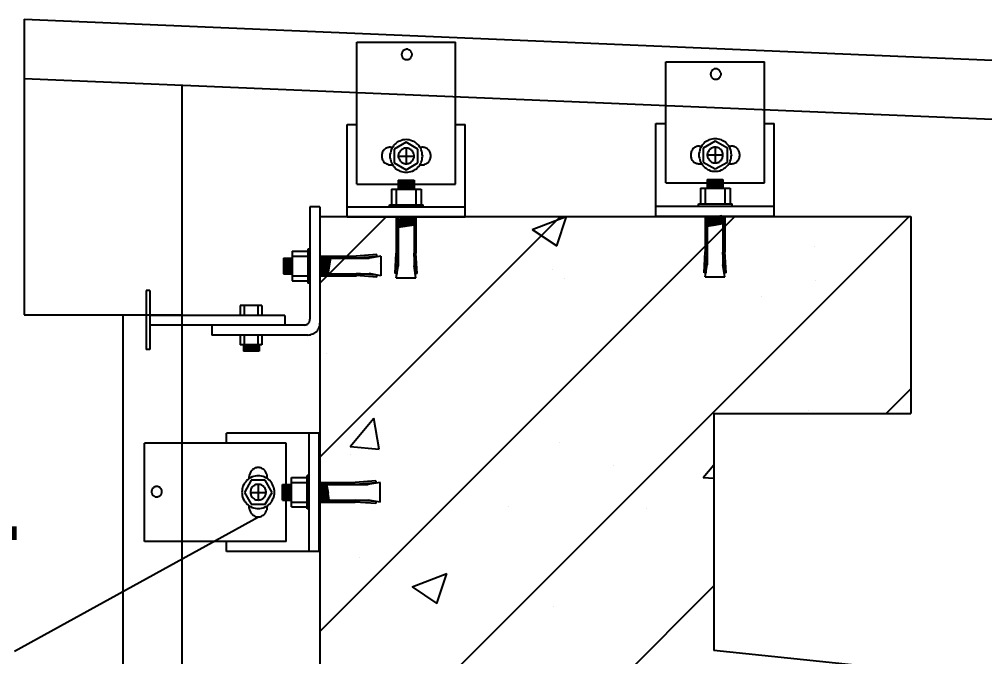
# Model space of a CAD drawing. Header units: metres. Extents: x 0 to 420, y 0 to 297.
# Drawn here: x 144.66 to 169.15, y 254.56 to 270.73 of the extents above; entities that cross this region are included whole.
import ezdxf

# ---------------------------------------------------------------- set-up
doc = ezdxf.new("R2010")
doc.units = ezdxf.units.M

msp = doc.modelspace()

# ---------------------------------------------------------------- linework, layer by layer
for p, q in [((144.78, 270.73), (170.68, 269.64)), ((144.78, 270.73), (144.78, 263.23)), ((153.22, 266.55), (153.22, 270.15)), ((153.22, 270.15), (155.72, 270.15)), ((154.4, 269.94), (154.39, 269.93)), ((154.41, 269.95), (154.4, 269.94)), ((154.42, 269.95), (154.41, 269.95)), ((154.44, 269.96), (154.42, 269.95)), ((154.45, 269.96), (154.44, 269.96)), ((154.46, 269.97), (154.45, 269.96)), ((154.47, 269.97), (154.46, 269.97)), ((154.49, 269.97), (154.47, 269.97)), ((154.5, 269.97), (154.49, 269.97)), ((154.51, 269.97), (154.5, 269.97)), ((154.52, 269.96), (154.51, 269.97)), ((154.54, 269.96), (154.52, 269.96)), ((154.55, 269.95), (154.54, 269.96)), ((154.56, 269.95), (154.55, 269.95)), ((154.57, 269.94), (154.56, 269.95)), ((154.58, 269.93), (154.57, 269.94)), ((155.72, 266.55), (155.72, 270.15)), ((154.36, 269.86), (154.35, 269.85)), ((154.35, 269.85), (154.35, 269.84)), ((154.35, 269.84), (154.35, 269.82)), ((154.35, 269.82), (154.36, 269.81)), ((154.37, 269.9), (154.36, 269.89)), ((154.36, 269.89), (154.36, 269.88)), ((154.36, 269.88), (154.36, 269.86)), ((154.36, 269.81), (154.36, 269.8)), ((154.36, 269.8), (154.36, 269.79)), ((154.36, 269.79), (154.37, 269.78)), ((154.38, 269.91), (154.37, 269.9)), ((154.37, 269.78), (154.38, 269.76)), ((154.39, 269.93), (154.38, 269.92)), ((154.38, 269.92), (154.38, 269.91)), ((154.38, 269.76), (154.38, 269.75)), ((154.38, 269.75), (154.39, 269.74)), ((154.39, 269.74), (154.4, 269.74)), ((154.4, 269.74), (154.41, 269.73)), ((154.41, 269.73), (154.42, 269.72)), ((154.42, 269.72), (154.44, 269.72)), ((154.44, 269.72), (154.45, 269.71)), ((154.45, 269.71), (154.46, 269.71)), ((154.46, 269.71), (154.47, 269.71)), ((154.47, 269.71), (154.49, 269.71)), ((154.49, 269.71), (154.5, 269.71)), ((154.5, 269.71), (154.51, 269.71)), ((154.51, 269.71), (154.52, 269.71)), ((154.52, 269.71), (154.54, 269.72)), ((154.54, 269.72), (154.55, 269.72)), ((154.55, 269.72), (154.56, 269.73)), ((154.56, 269.73), (154.57, 269.74)), ((154.57, 269.74), (154.58, 269.74)), ((154.59, 269.92), (154.58, 269.93)), ((154.58, 269.74), (154.59, 269.75)), ((154.6, 269.91), (154.59, 269.92)), ((154.59, 269.75), (154.6, 269.76)), ((154.6, 269.9), (154.6, 269.91)), ((154.61, 269.89), (154.6, 269.9)), ((154.6, 269.78), (154.61, 269.79)), ((154.6, 269.76), (154.6, 269.78)), ((154.61, 269.88), (154.61, 269.89)), ((154.62, 269.86), (154.61, 269.88)), ((154.61, 269.8), (154.62, 269.81)), ((154.61, 269.79), (154.61, 269.8)), ((154.62, 269.85), (154.62, 269.86)), ((154.62, 269.84), (154.62, 269.85)), ((154.62, 269.82), (154.62, 269.84)), ((154.62, 269.81), (154.62, 269.82)), ((161.06, 266.58), (161.06, 269.65)), ((161.06, 269.65), (163.56, 269.65)), ((162.25, 269.45), (162.24, 269.44)), ((162.26, 269.46), (162.25, 269.45)), ((162.28, 269.46), (162.26, 269.46)), ((162.29, 269.47), (162.28, 269.46)), ((162.3, 269.47), (162.29, 269.47)), ((162.31, 269.47), (162.3, 269.47)), ((162.33, 269.47), (162.31, 269.47)), ((162.34, 269.47), (162.33, 269.47)), ((162.35, 269.47), (162.34, 269.47)), ((162.36, 269.47), (162.35, 269.47)), ((162.38, 269.46), (162.36, 269.47)), ((162.39, 269.46), (162.38, 269.46)), ((162.4, 269.45), (162.39, 269.46)), ((162.41, 269.44), (162.4, 269.45)), ((163.56, 266.58), (163.56, 269.65)), ((144.78, 269.23), (170.62, 268.14)), ((162.2, 269.36), (162.19, 269.35)), ((162.19, 269.35), (162.19, 269.34)), ((162.19, 269.34), (162.19, 269.33)), ((162.19, 269.33), (162.2, 269.31)), ((162.21, 269.4), (162.2, 269.39)), ((162.2, 269.39), (162.2, 269.38)), ((162.2, 269.38), (162.2, 269.36)), ((162.2, 269.31), (162.2, 269.3)), ((162.2, 269.3), (162.2, 269.29)), ((162.2, 269.29), (162.21, 269.28)), ((162.22, 269.41), (162.21, 269.4)), ((162.21, 269.28), (162.22, 269.27)), ((162.23, 269.43), (162.22, 269.42)), ((162.22, 269.42), (162.22, 269.41)), ((162.22, 269.27), (162.22, 269.25)), ((162.22, 269.25), (162.23, 269.25)), ((162.24, 269.44), (162.23, 269.43)), ((162.23, 269.25), (162.24, 269.24)), ((162.24, 269.24), (162.25, 269.23)), ((162.25, 269.23), (162.26, 269.22)), ((162.26, 269.22), (162.28, 269.22)), ((162.28, 269.22), (162.29, 269.21)), ((162.29, 269.21), (162.3, 269.21)), ((162.3, 269.21), (162.31, 269.21)), ((162.31, 269.21), (162.33, 269.21)), ((162.33, 269.21), (162.34, 269.21)), ((162.34, 269.21), (162.35, 269.21)), ((162.35, 269.21), (162.36, 269.21)), ((162.36, 269.21), (162.38, 269.22)), ((162.38, 269.22), (162.39, 269.22)), ((162.39, 269.22), (162.4, 269.23)), ((162.4, 269.23), (162.41, 269.24)), ((162.42, 269.43), (162.41, 269.44)), ((162.41, 269.24), (162.42, 269.25)), ((162.43, 269.42), (162.42, 269.43)), ((162.42, 269.25), (162.43, 269.25)), ((162.44, 269.41), (162.43, 269.42)), ((162.43, 269.25), (162.44, 269.27)), ((162.44, 269.4), (162.44, 269.41)), ((162.45, 269.39), (162.44, 269.4)), ((162.44, 269.28), (162.45, 269.29)), ((162.44, 269.27), (162.44, 269.28)), ((162.45, 269.38), (162.45, 269.39)), ((162.46, 269.36), (162.45, 269.38)), ((162.45, 269.3), (162.46, 269.31)), ((162.45, 269.29), (162.45, 269.3)), ((162.46, 269.35), (162.46, 269.36)), ((162.46, 269.34), (162.46, 269.35)), ((162.46, 269.33), (162.46, 269.34)), ((162.46, 269.31), (162.46, 269.33)), ((148.78, 269.06), (148.78, 247.57)), ((152.97, 268.06), (153.22, 268.06)), ((152.97, 265.72), (152.97, 268.06)), ((155.72, 268.06), (155.97, 268.06)), ((155.97, 265.72), (155.97, 268.06)), ((160.81, 265.74), (160.81, 268.09)), ((160.81, 268.09), (161.06, 268.09)), ((163.56, 268.09), (163.81, 268.09)), ((163.81, 265.74), (163.81, 268.09)), ((154.05, 267.49), (154.03, 267.48)), ((154.07, 267.49), (154.05, 267.49)), ((154.07, 267.49), (154.13, 267.49)), ((154.13, 267.49), (154.11, 267.46)), ((154.15, 267.53), (154.13, 267.49)), ((154.18, 267.56), (154.15, 267.53)), ((154.47, 267.61), (154.17, 267.44)), ((154.21, 267.58), (154.18, 267.56)), ((154.24, 267.61), (154.21, 267.58)), ((154.28, 267.63), (154.24, 267.61)), ((154.31, 267.64), (154.28, 267.63)), ((154.35, 267.66), (154.31, 267.64)), ((154.39, 267.67), (154.35, 267.66)), ((154.43, 267.67), (154.39, 267.67)), ((154.47, 267.68), (154.43, 267.67)), ((154.51, 267.67), (154.47, 267.68)), ((154.77, 267.44), (154.47, 267.61)), ((154.55, 267.67), (154.51, 267.67)), ((154.59, 267.66), (154.55, 267.67)), ((154.63, 267.64), (154.59, 267.66)), ((154.67, 267.63), (154.63, 267.64)), ((154.7, 267.61), (154.67, 267.63)), ((154.73, 267.58), (154.7, 267.61)), ((154.76, 267.56), (154.73, 267.58)), ((154.79, 267.53), (154.76, 267.56)), ((154.82, 267.49), (154.79, 267.53)), ((154.84, 267.46), (154.82, 267.49)), ((154.82, 267.49), (154.87, 267.49)), ((154.89, 267.49), (154.87, 267.49)), ((154.87, 267.49), (154.87, 267.49)), ((154.92, 267.48), (154.89, 267.49)), ((161.81, 267.49), (161.79, 267.48)), ((161.83, 267.5), (161.81, 267.49)), ((161.85, 267.5), (161.83, 267.5)), ((161.87, 267.51), (161.85, 267.5)), ((161.89, 267.51), (161.87, 267.51)), ((161.91, 267.51), (161.89, 267.51)), ((161.91, 267.51), (161.97, 267.51)), ((161.97, 267.52), (161.95, 267.48)), ((161.99, 267.55), (161.97, 267.52)), ((162.02, 267.58), (161.99, 267.55)), ((162.31, 267.64), (162.01, 267.46)), ((162.05, 267.61), (162.02, 267.58)), ((162.08, 267.63), (162.05, 267.61)), ((162.12, 267.65), (162.08, 267.63)), ((162.15, 267.67), (162.12, 267.65)), ((162.19, 267.68), (162.15, 267.67)), ((162.23, 267.69), (162.19, 267.68)), ((162.27, 267.7), (162.23, 267.69)), ((162.31, 267.7), (162.27, 267.7)), ((162.29, 267.49), (162.27, 267.48)), ((162.31, 267.49), (162.29, 267.49)), ((162.35, 267.7), (162.31, 267.7)), ((162.62, 267.46), (162.31, 267.64)), ((162.33, 267.49), (162.31, 267.49)), ((162.31, 267.49), (162.31, 267.09)), ((162.35, 267.48), (162.33, 267.49)), ((162.39, 267.69), (162.35, 267.7)), ((162.43, 267.68), (162.39, 267.69)), ((162.47, 267.67), (162.43, 267.68)), ((162.51, 267.65), (162.47, 267.67)), ((162.54, 267.63), (162.51, 267.65)), ((162.57, 267.61), (162.54, 267.63)), ((162.6, 267.58), (162.57, 267.61)), ((162.63, 267.55), (162.6, 267.58)), ((162.66, 267.52), (162.63, 267.55)), ((162.68, 267.48), (162.66, 267.52)), ((162.66, 267.51), (162.71, 267.51)), ((162.73, 267.51), (162.71, 267.51)), ((162.71, 267.51), (162.71, 267.51)), ((162.76, 267.51), (162.73, 267.51)), ((162.78, 267.5), (162.76, 267.51)), ((162.8, 267.5), (162.78, 267.5)), ((162.82, 267.49), (162.8, 267.5)), ((162.84, 267.48), (162.82, 267.49)), ((153.86, 267.33), (153.85, 267.31)), ((153.85, 267.31), (153.85, 267.29)), ((153.85, 267.29), (153.85, 267.26)), ((153.85, 267.26), (153.85, 267.24)), ((153.85, 267.26), (153.85, 267.26)), ((153.85, 267.26), (153.85, 267.26)), ((153.87, 267.37), (153.86, 267.35)), ((153.86, 267.35), (153.86, 267.33)), ((153.89, 267.39), (153.87, 267.37)), ((153.9, 267.41), (153.89, 267.39)), ((153.91, 267.42), (153.9, 267.41)), ((153.93, 267.44), (153.91, 267.42)), ((153.95, 267.45), (153.93, 267.44)), ((153.97, 267.46), (153.95, 267.45)), ((153.99, 267.47), (153.97, 267.46)), ((154.01, 267.48), (153.99, 267.47)), ((154.03, 267.48), (154.01, 267.48)), ((154.07, 267.34), (154.06, 267.3)), ((154.06, 267.3), (154.06, 267.26)), ((154.06, 267.26), (154.06, 267.22)), ((154.08, 267.38), (154.07, 267.34)), ((154.09, 267.42), (154.08, 267.38)), ((154.11, 267.46), (154.09, 267.42)), ((154.17, 267.44), (154.17, 267.09)), ((154.28, 267.3), (154.27, 267.28)), ((154.27, 267.28), (154.27, 267.26)), ((154.27, 267.26), (154.27, 267.24)), ((154.27, 267.26), (154.47, 267.26)), ((154.29, 267.34), (154.28, 267.32)), ((154.28, 267.32), (154.28, 267.3)), ((154.3, 267.36), (154.29, 267.34)), ((154.31, 267.37), (154.3, 267.36)), ((154.32, 267.39), (154.31, 267.37)), ((154.33, 267.4), (154.32, 267.39)), ((154.35, 267.42), (154.33, 267.4)), ((154.36, 267.43), (154.35, 267.42)), ((154.38, 267.44), (154.36, 267.43)), ((154.4, 267.45), (154.38, 267.44)), ((154.41, 267.45), (154.4, 267.45)), ((154.43, 267.46), (154.41, 267.45)), ((154.45, 267.46), (154.43, 267.46)), ((154.47, 267.46), (154.45, 267.46)), ((154.49, 267.46), (154.47, 267.46)), ((154.47, 267.46), (154.47, 267.06)), ((154.47, 267.26), (154.67, 267.26)), ((154.51, 267.46), (154.49, 267.46)), ((154.53, 267.45), (154.51, 267.46)), ((154.55, 267.45), (154.53, 267.45)), ((154.57, 267.44), (154.55, 267.45)), ((154.58, 267.43), (154.57, 267.44)), ((154.6, 267.42), (154.58, 267.43)), ((154.61, 267.4), (154.6, 267.42)), ((154.63, 267.39), (154.61, 267.4)), ((154.64, 267.37), (154.63, 267.39)), ((154.65, 267.36), (154.64, 267.37)), ((154.66, 267.34), (154.65, 267.36)), ((154.66, 267.32), (154.66, 267.34)), ((154.67, 267.3), (154.66, 267.32)), ((154.67, 267.28), (154.67, 267.3)), ((154.67, 267.26), (154.67, 267.28)), ((154.67, 267.24), (154.67, 267.26)), ((154.77, 267.09), (154.77, 267.44)), ((154.85, 267.42), (154.84, 267.46)), ((154.87, 267.38), (154.85, 267.42)), ((154.88, 267.34), (154.87, 267.38)), ((154.88, 267.3), (154.88, 267.34)), ((154.89, 267.26), (154.88, 267.3)), ((154.88, 267.22), (154.89, 267.26)), ((154.94, 267.48), (154.92, 267.48)), ((154.96, 267.47), (154.94, 267.48)), ((154.98, 267.46), (154.96, 267.47)), ((155, 267.45), (154.98, 267.46)), ((155.02, 267.44), (155, 267.45)), ((155.03, 267.42), (155.02, 267.44)), ((155.05, 267.41), (155.03, 267.42)), ((155.06, 267.39), (155.05, 267.41)), ((155.07, 267.37), (155.06, 267.39)), ((155.08, 267.35), (155.07, 267.37)), ((155.09, 267.33), (155.08, 267.35)), ((155.09, 267.31), (155.09, 267.33)), ((155.1, 267.29), (155.09, 267.31)), ((155.1, 267.26), (155.1, 267.29)), ((155.1, 267.24), (155.1, 267.26)), ((155.1, 267.26), (155.1, 267.26)), ((161.7, 267.35), (161.69, 267.33)), ((161.69, 267.33), (161.69, 267.31)), ((161.69, 267.31), (161.69, 267.29)), ((161.69, 267.29), (161.69, 267.27)), ((161.69, 267.29), (161.69, 267.29)), ((161.69, 267.29), (161.69, 267.29)), ((161.69, 267.27), (161.69, 267.24)), ((161.71, 267.39), (161.7, 267.37)), ((161.7, 267.37), (161.7, 267.35)), ((161.73, 267.41), (161.71, 267.39)), ((161.74, 267.43), (161.73, 267.41)), ((161.75, 267.45), (161.74, 267.43)), ((161.77, 267.46), (161.75, 267.45)), ((161.79, 267.48), (161.77, 267.46)), ((161.91, 267.37), (161.9, 267.33)), ((161.9, 267.33), (161.9, 267.29)), ((161.9, 267.29), (161.9, 267.25)), ((161.9, 267.25), (161.91, 267.21)), ((161.92, 267.41), (161.91, 267.37)), ((161.93, 267.45), (161.92, 267.41)), ((161.95, 267.48), (161.93, 267.45)), ((162.01, 267.46), (162.01, 267.11)), ((162.12, 267.33), (162.11, 267.31)), ((162.11, 267.31), (162.11, 267.29)), ((162.11, 267.29), (162.11, 267.27)), ((162.11, 267.29), (162.31, 267.29)), ((162.11, 267.27), (162.12, 267.25)), ((162.13, 267.36), (162.12, 267.35)), ((162.12, 267.35), (162.12, 267.33)), ((162.12, 267.25), (162.12, 267.23)), ((162.14, 267.38), (162.13, 267.36)), ((162.15, 267.4), (162.14, 267.38)), ((162.16, 267.42), (162.15, 267.4)), ((162.17, 267.43), (162.16, 267.42)), ((162.19, 267.44), (162.17, 267.43)), ((162.2, 267.45), (162.19, 267.44)), ((162.22, 267.46), (162.2, 267.45)), ((162.24, 267.47), (162.22, 267.46)), ((162.25, 267.48), (162.24, 267.47)), ((162.27, 267.48), (162.25, 267.48)), ((162.31, 267.29), (162.51, 267.29)), ((162.37, 267.48), (162.35, 267.48)), ((162.39, 267.47), (162.37, 267.48)), ((162.41, 267.46), (162.39, 267.47)), ((162.42, 267.45), (162.41, 267.46)), ((162.44, 267.44), (162.42, 267.45)), ((162.45, 267.43), (162.44, 267.44)), ((162.47, 267.42), (162.45, 267.43)), ((162.48, 267.4), (162.47, 267.42)), ((162.49, 267.38), (162.48, 267.4)), ((162.5, 267.36), (162.49, 267.38)), ((162.5, 267.35), (162.5, 267.36)), ((162.51, 267.33), (162.5, 267.35)), ((162.5, 267.23), (162.51, 267.25)), ((162.51, 267.31), (162.51, 267.33)), ((162.51, 267.29), (162.51, 267.31)), ((162.51, 267.27), (162.51, 267.29)), ((162.51, 267.25), (162.51, 267.27)), ((162.62, 267.11), (162.62, 267.46)), ((162.69, 267.45), (162.68, 267.48)), ((162.71, 267.41), (162.69, 267.45)), ((162.72, 267.37), (162.71, 267.41)), ((162.72, 267.33), (162.72, 267.37)), ((162.73, 267.29), (162.72, 267.33)), ((162.72, 267.25), (162.73, 267.29)), ((162.72, 267.21), (162.72, 267.25)), ((162.86, 267.46), (162.84, 267.48)), ((162.87, 267.45), (162.86, 267.46)), ((162.89, 267.43), (162.87, 267.45)), ((162.9, 267.41), (162.89, 267.43)), ((162.91, 267.39), (162.9, 267.41)), ((162.92, 267.37), (162.91, 267.39)), ((162.93, 267.35), (162.92, 267.37)), ((162.93, 267.33), (162.93, 267.35)), ((162.94, 267.31), (162.93, 267.33)), ((162.93, 267.24), (162.94, 267.27)), ((162.94, 267.29), (162.94, 267.31)), ((162.94, 267.27), (162.94, 267.29)), ((162.94, 267.29), (162.94, 267.29)), ((153.85, 267.24), (153.85, 267.22)), ((153.85, 267.22), (153.86, 267.2)), ((153.86, 267.2), (153.86, 267.18)), ((153.86, 267.18), (153.87, 267.16)), ((153.87, 267.16), (153.89, 267.14)), ((153.89, 267.14), (153.9, 267.12)), ((153.9, 267.12), (153.91, 267.1)), ((153.91, 267.1), (153.93, 267.09)), ((153.93, 267.09), (153.95, 267.08)), ((153.95, 267.08), (153.97, 267.06)), ((153.97, 267.06), (153.99, 267.06)), ((153.99, 267.06), (154.01, 267.05)), ((154.01, 267.05), (154.03, 267.04)), ((154.03, 267.04), (154.05, 267.04)), ((154.05, 267.04), (154.07, 267.04)), ((154.06, 267.22), (154.07, 267.18)), ((154.07, 267.18), (154.08, 267.14)), ((154.07, 267.04), (154.13, 267.04)), ((154.08, 267.14), (154.09, 267.11)), ((154.09, 267.11), (154.11, 267.07)), ((154.11, 267.07), (154.13, 267.03)), ((154.13, 267.03), (154.15, 267)), ((154.15, 267), (154.18, 266.97)), ((154.17, 267.09), (154.47, 266.91)), ((154.27, 267.24), (154.28, 267.22)), ((154.28, 267.22), (154.28, 267.21)), ((154.28, 267.21), (154.29, 267.19)), ((154.29, 267.19), (154.3, 267.17)), ((154.3, 267.17), (154.31, 267.15)), ((154.31, 267.15), (154.32, 267.14)), ((154.32, 267.14), (154.33, 267.12)), ((154.33, 267.12), (154.35, 267.11)), ((154.35, 267.11), (154.36, 267.1)), ((154.36, 267.1), (154.38, 267.09)), ((154.38, 267.09), (154.4, 267.08)), ((154.4, 267.08), (154.41, 267.07)), ((154.41, 267.07), (154.43, 267.07)), ((154.43, 267.07), (154.45, 267.06)), ((154.45, 267.06), (154.47, 267.06)), ((154.47, 266.91), (154.77, 267.09)), ((154.47, 267.06), (154.49, 267.06)), ((154.49, 267.06), (154.51, 267.07)), ((154.51, 267.07), (154.53, 267.07)), ((154.53, 267.07), (154.55, 267.08)), ((154.55, 267.08), (154.57, 267.09)), ((154.57, 267.09), (154.58, 267.1)), ((154.58, 267.1), (154.6, 267.11)), ((154.6, 267.11), (154.61, 267.12)), ((154.61, 267.12), (154.63, 267.14)), ((154.63, 267.14), (154.64, 267.15)), ((154.64, 267.15), (154.65, 267.17)), ((154.65, 267.17), (154.66, 267.19)), ((154.66, 267.21), (154.67, 267.22)), ((154.66, 267.19), (154.66, 267.21)), ((154.67, 267.22), (154.67, 267.24)), ((154.76, 266.97), (154.79, 267)), ((154.79, 267), (154.82, 267.03)), ((154.82, 267.03), (154.84, 267.07)), ((154.82, 267.04), (154.87, 267.04)), ((154.84, 267.07), (154.85, 267.11)), ((154.85, 267.11), (154.87, 267.14)), ((154.87, 267.14), (154.88, 267.18)), ((154.87, 267.04), (154.89, 267.04)), ((154.88, 267.18), (154.88, 267.22)), ((154.89, 267.04), (154.92, 267.04)), ((154.92, 267.04), (154.94, 267.05)), ((154.94, 267.05), (154.96, 267.06)), ((154.96, 267.06), (154.98, 267.06)), ((154.98, 267.06), (155, 267.08)), ((155, 267.08), (155.02, 267.09)), ((155.02, 267.09), (155.03, 267.1)), ((155.03, 267.1), (155.05, 267.12)), ((155.05, 267.12), (155.06, 267.14)), ((155.06, 267.14), (155.07, 267.16)), ((155.07, 267.16), (155.08, 267.18)), ((155.08, 267.18), (155.09, 267.2)), ((155.09, 267.22), (155.1, 267.24)), ((155.09, 267.2), (155.09, 267.22)), ((161.69, 267.24), (161.7, 267.22)), ((161.7, 267.22), (161.7, 267.2)), ((161.7, 267.2), (161.71, 267.18)), ((161.71, 267.18), (161.73, 267.16)), ((161.73, 267.16), (161.74, 267.15)), ((161.74, 267.15), (161.75, 267.13)), ((161.75, 267.13), (161.77, 267.11)), ((161.77, 267.11), (161.79, 267.1)), ((161.79, 267.1), (161.81, 267.09)), ((161.81, 267.09), (161.83, 267.08)), ((161.83, 267.08), (161.85, 267.07)), ((161.85, 267.07), (161.87, 267.07)), ((161.87, 267.07), (161.89, 267.06)), ((161.89, 267.06), (161.91, 267.06)), ((161.91, 267.21), (161.92, 267.17)), ((161.91, 267.06), (161.97, 267.06)), ((161.92, 267.17), (161.93, 267.13)), ((161.93, 267.13), (161.95, 267.09)), ((161.95, 267.09), (161.97, 267.06)), ((161.97, 267.06), (161.99, 267.03)), ((161.99, 267.03), (162.02, 267)), ((162.01, 267.11), (162.31, 266.94)), ((162.02, 267), (162.05, 266.97)), ((162.12, 267.23), (162.13, 267.21)), ((162.13, 267.21), (162.14, 267.19)), ((162.14, 267.19), (162.15, 267.18)), ((162.15, 267.18), (162.16, 267.16)), ((162.16, 267.16), (162.17, 267.15)), ((162.17, 267.15), (162.19, 267.13)), ((162.19, 267.13), (162.2, 267.12)), ((162.2, 267.12), (162.22, 267.11)), ((162.22, 267.11), (162.24, 267.1)), ((162.24, 267.1), (162.25, 267.1)), ((162.25, 267.1), (162.27, 267.09)), ((162.27, 267.09), (162.29, 267.09)), ((162.29, 267.09), (162.31, 267.09)), ((162.31, 266.94), (162.62, 267.11)), ((162.31, 267.09), (162.33, 267.09)), ((162.33, 267.09), (162.35, 267.09)), ((162.35, 267.09), (162.37, 267.1)), ((162.37, 267.1), (162.39, 267.1)), ((162.39, 267.1), (162.41, 267.11)), ((162.41, 267.11), (162.42, 267.12)), ((162.42, 267.12), (162.44, 267.13)), ((162.44, 267.13), (162.45, 267.15)), ((162.45, 267.15), (162.47, 267.16)), ((162.47, 267.16), (162.48, 267.18)), ((162.48, 267.18), (162.49, 267.19)), ((162.49, 267.19), (162.5, 267.21)), ((162.5, 267.21), (162.5, 267.23)), ((162.57, 266.97), (162.6, 267)), ((162.6, 267), (162.63, 267.03)), ((162.63, 267.03), (162.66, 267.06)), ((162.66, 267.06), (162.68, 267.09)), ((162.66, 267.06), (162.71, 267.06)), ((162.68, 267.09), (162.69, 267.13)), ((162.69, 267.13), (162.71, 267.17)), ((162.71, 267.17), (162.72, 267.21)), ((162.71, 267.06), (162.73, 267.06)), ((162.73, 267.06), (162.76, 267.07)), ((162.76, 267.07), (162.78, 267.07)), ((162.78, 267.07), (162.8, 267.08)), ((162.8, 267.08), (162.82, 267.09)), ((162.82, 267.09), (162.84, 267.1)), ((162.84, 267.1), (162.86, 267.11)), ((162.86, 267.11), (162.87, 267.13)), ((162.87, 267.13), (162.89, 267.15)), ((162.89, 267.15), (162.9, 267.16)), ((162.9, 267.16), (162.91, 267.18)), ((162.91, 267.18), (162.92, 267.2)), ((162.92, 267.2), (162.93, 267.22)), ((162.93, 267.22), (162.93, 267.24)), ((154.18, 266.97), (154.21, 266.94)), ((154.21, 266.94), (154.24, 266.92)), ((154.24, 266.92), (154.28, 266.9)), ((154.28, 266.9), (154.31, 266.88)), ((154.31, 266.88), (154.35, 266.87)), ((154.35, 266.87), (154.39, 266.86)), ((154.39, 266.86), (154.43, 266.85)), ((154.43, 266.85), (154.47, 266.85)), ((154.47, 266.85), (154.51, 266.85)), ((154.51, 266.85), (154.55, 266.86)), ((154.55, 266.86), (154.59, 266.87)), ((154.59, 266.87), (154.63, 266.88)), ((154.63, 266.88), (154.67, 266.9)), ((154.67, 266.9), (154.7, 266.92)), ((154.7, 266.92), (154.73, 266.94)), ((154.73, 266.94), (154.76, 266.97)), ((162.05, 266.97), (162.08, 266.95)), ((162.08, 266.95), (162.12, 266.92)), ((162.12, 266.92), (162.15, 266.91)), ((162.15, 266.91), (162.19, 266.89)), ((162.19, 266.89), (162.23, 266.88)), ((162.23, 266.88), (162.27, 266.88)), ((162.27, 266.88), (162.31, 266.88)), ((162.31, 266.88), (162.35, 266.88)), ((162.35, 266.88), (162.39, 266.88)), ((162.39, 266.88), (162.43, 266.89)), ((162.43, 266.89), (162.47, 266.91)), ((162.47, 266.91), (162.51, 266.92)), ((162.51, 266.92), (162.54, 266.95)), ((162.54, 266.95), (162.57, 266.97)), ((153.22, 266.55), (155.72, 266.55)), ((154.27, 266.65), (154.27, 266.42)), ((154.27, 266.62), (154.41, 266.65)), ((154.27, 266.6), (154.57, 266.65)), ((154.27, 266.65), (154.67, 266.65)), ((154.27, 266.57), (154.67, 266.64)), ((154.27, 266.55), (154.67, 266.61)), ((154.27, 266.52), (154.67, 266.59)), ((154.27, 266.5), (154.67, 266.56)), ((154.27, 266.47), (154.67, 266.54)), ((154.27, 266.45), (154.67, 266.51)), ((154.47, 266.65), (154.47, 266.42)), ((154.67, 266.65), (154.67, 266.42)), ((161.06, 266.58), (163.56, 266.58)), ((162.11, 266.67), (162.51, 266.67)), ((162.11, 266.62), (162.41, 266.67)), ((162.11, 266.65), (162.25, 266.67)), ((162.11, 266.67), (162.11, 266.45)), ((162.11, 266.6), (162.51, 266.66)), ((162.11, 266.57), (162.51, 266.64)), ((162.11, 266.55), (162.51, 266.61)), ((162.11, 266.52), (162.51, 266.59)), ((162.11, 266.5), (162.51, 266.56)), ((162.11, 266.47), (162.51, 266.54)), ((162.11, 266.45), (162.51, 266.51)), ((162.31, 266.67), (162.31, 266.45)), ((162.51, 266.67), (162.51, 266.45)), ((154.1, 266.42), (154.1, 266.02)), ((154.1, 266.42), (154.85, 266.42)), ((154.22, 266.42), (154.22, 266.02)), ((154.27, 266.42), (154.67, 266.49)), ((154.43, 266.42), (154.67, 266.46)), ((154.58, 266.42), (154.67, 266.44)), ((154.72, 266.42), (154.72, 266.02)), ((154.85, 266.42), (154.85, 266.02)), ((161.94, 266.45), (162.69, 266.45)), ((161.94, 266.45), (161.94, 266.05)), ((162.06, 266.45), (162.06, 266.05)), ((162.27, 266.45), (162.51, 266.49)), ((162.42, 266.45), (162.51, 266.46)), ((162.56, 266.45), (162.56, 266.05)), ((162.69, 266.45), (162.69, 266.05)), ((154.05, 265.97), (154.05, 266.02)), ((154.05, 266.02), (154.9, 266.02)), ((154.9, 265.97), (154.9, 266.02)), ((161.89, 266.05), (162.74, 266.05)), ((161.89, 266), (161.89, 266.05)), ((162.74, 266), (162.74, 266.05)), ((152.03, 265.97), (152.03, 263.12)), ((152.28, 265.97), (152.03, 265.97)), ((152.28, 265.97), (152.28, 263.02)), ((152.97, 265.97), (155.97, 265.97)), ((160.81, 265.99), (163.81, 265.99)), ((152.28, 250.78), (167.23, 265.73)), ((152.28, 255.2), (162.81, 265.73)), ((152.28, 259.62), (158.39, 265.73)), ((152.28, 265.73), (167.28, 265.73)), ((152.28, 264.04), (153.97, 265.73)), ((152.28, 265.73), (152.28, 250.73)), ((152.97, 265.72), (155.97, 265.72)), ((154.22, 265.72), (154.22, 264.8)), ((154.27, 265.66), (154.64, 265.72)), ((154.27, 265.72), (154.27, 264.47)), ((154.27, 265.63), (154.67, 265.7)), ((154.27, 265.61), (154.67, 265.68)), ((154.27, 265.58), (154.67, 265.65)), ((154.27, 265.56), (154.67, 265.62)), ((154.27, 265.53), (154.67, 265.6)), ((154.27, 265.51), (154.67, 265.57)), ((154.27, 265.48), (154.67, 265.55)), ((154.67, 265.72), (154.67, 264.47)), ((154.72, 265.72), (154.72, 264.8)), ((157.67, 265.4), (158.53, 265.73)), ((158.29, 264.98), (158.54, 265.73)), ((160.81, 265.74), (163.81, 265.74)), ((162.06, 265.75), (162.06, 264.82)), ((162.11, 265.75), (162.11, 264.5)), ((162.11, 265.69), (162.48, 265.75)), ((162.11, 265.66), (162.51, 265.73)), ((162.11, 265.63), (162.51, 265.7)), ((162.11, 265.61), (162.51, 265.68)), ((162.11, 265.58), (162.51, 265.65)), ((162.11, 265.56), (162.51, 265.62)), ((162.11, 265.53), (162.51, 265.6)), ((162.11, 265.51), (162.51, 265.57)), ((162.11, 265.48), (162.51, 265.55)), ((162.27, 265.51), (162.51, 265.55)), ((162.51, 265.75), (162.51, 264.5)), ((162.56, 265.75), (162.56, 264.82)), ((167.28, 265.73), (167.28, 260.73)), ((154.27, 265.46), (154.67, 265.52)), ((154.43, 265.48), (154.67, 265.52)), ((157.67, 265.4), (158.29, 264.98)), ((151.58, 264.85), (151.58, 264.1)), ((151.58, 264.85), (151.98, 264.85)), ((151.98, 264.9), (151.98, 264.04)), ((152.03, 264.9), (151.98, 264.9)), ((154.19, 264.28), (154.22, 264.8)), ((154.24, 264.27), (154.27, 264.8)), ((154.7, 264.27), (154.67, 264.8)), ((154.75, 264.28), (154.72, 264.8)), ((162.03, 264.3), (162.06, 264.83)), ((162.08, 264.3), (162.11, 264.82)), ((162.54, 264.3), (162.51, 264.82)), ((162.59, 264.3), (162.56, 264.83)), ((164.82, 264.96), (164.82, 264.96)), ((151.38, 264.67), (151.36, 264.53)), ((151.41, 264.67), (151.36, 264.38)), ((151.36, 264.67), (151.36, 264.27)), ((151.36, 264.67), (151.58, 264.67)), ((151.43, 264.67), (151.37, 264.27)), ((151.46, 264.67), (151.39, 264.27)), ((151.48, 264.67), (151.42, 264.27)), ((151.51, 264.67), (151.44, 264.27)), ((151.53, 264.67), (151.47, 264.27)), ((151.56, 264.67), (151.49, 264.27)), ((151.58, 264.67), (151.52, 264.27)), ((151.58, 264.72), (151.98, 264.72)), ((152.28, 264.72), (153.21, 264.72)), ((152.28, 264.67), (153.53, 264.67)), ((152.32, 264.67), (152.28, 264.46)), ((152.34, 264.67), (152.28, 264.31)), ((152.37, 264.67), (152.3, 264.27)), ((152.4, 264.67), (152.33, 264.27)), ((152.42, 264.67), (152.35, 264.27)), ((152.45, 264.67), (152.38, 264.27)), ((152.47, 264.67), (152.41, 264.27)), ((152.5, 264.67), (152.43, 264.27)), ((152.52, 264.67), (152.46, 264.27)), ((152.55, 264.67), (152.48, 264.27)), ((153.73, 264.76), (153.2, 264.72)), ((153.73, 264.71), (153.21, 264.67)), ((153.83, 264.72), (153.53, 264.67)), ((153.73, 264.71), (153.73, 264.76)), ((153.83, 264.72), (153.83, 264.22)), ((151.36, 264.47), (151.58, 264.47)), ((151.58, 264.52), (151.54, 264.27)), ((151.58, 264.36), (151.57, 264.27)), ((152.52, 264.51), (152.48, 264.27)), ((153.8, 264.53), (153.8, 264.53)), ((154.22, 264.17), (154.27, 264.47)), ((154.72, 264.17), (154.67, 264.48)), ((158.19, 264.38), (158.19, 264.38)), ((162.06, 264.2), (162.11, 264.5)), ((162.56, 264.2), (162.51, 264.5)), ((151.36, 264.27), (151.58, 264.27)), ((151.58, 264.22), (151.98, 264.22)), ((151.58, 264.1), (151.98, 264.1)), ((152.28, 264.27), (153.53, 264.27)), ((152.28, 264.22), (153.21, 264.22)), ((153.73, 264.19), (153.2, 264.23)), ((153.73, 264.24), (153.21, 264.28)), ((153.83, 264.22), (153.53, 264.28)), ((153.73, 264.19), (153.73, 264.24)), ((154.24, 264.28), (154.19, 264.28)), ((154.22, 264.17), (154.72, 264.17)), ((154.75, 264.28), (154.7, 264.28)), ((158.5, 264.16), (158.5, 264.16)), ((162.08, 264.3), (162.03, 264.3)), ((162.06, 264.2), (162.56, 264.2)), ((162.59, 264.3), (162.54, 264.3)), ((164.86, 264.1), (164.86, 264.1)), ((147.87, 263.85), (147.87, 262.35)), ((147.97, 263.85), (147.87, 263.85)), ((147.97, 263.85), (147.97, 262.35)), ((152.03, 264.04), (151.98, 264.04)), ((163.48, 263.71), (163.48, 263.71)), ((150.81, 263.47), (150.26, 263.47)), ((150.26, 263.47), (150.26, 263.22)), ((150.36, 263.47), (150.36, 263.22)), ((150.71, 263.47), (150.71, 263.22)), ((150.81, 263.47), (150.81, 263.22)), ((144.78, 263.23), (148.78, 263.23)), ((147.28, 263.23), (147.28, 246.22)), ((151.39, 263.22), (147.97, 263.22)), ((151.39, 263.22), (151.39, 262.97)), ((152.02, 263.07), (152.03, 263.08)), ((152.03, 263.11), (152.03, 263.12)), ((152.03, 263.1), (152.03, 263.11)), ((152.03, 263.08), (152.03, 263.1)), ((160.35, 263.3), (160.35, 263.3)), ((151.88, 262.97), (147.97, 262.97)), ((149.54, 262.97), (149.54, 262.72)), ((151.88, 262.97), (151.9, 262.98)), ((151.9, 262.98), (151.91, 262.98)), ((151.91, 262.98), (151.93, 262.98)), ((151.93, 262.98), (151.94, 262.99)), ((151.94, 262.99), (151.95, 262.99)), ((151.95, 262.99), (151.97, 263)), ((151.97, 263), (151.98, 263.01)), ((151.98, 263.01), (151.99, 263.02)), ((151.99, 263.02), (152, 263.03)), ((152, 263.03), (152.01, 263.04)), ((152.01, 263.04), (152.02, 263.05)), ((152.02, 263.05), (152.02, 263.07)), ((152.22, 262.83), (152.23, 262.86)), ((152.23, 262.86), (152.25, 262.88)), ((152.25, 262.88), (152.26, 262.91)), ((152.26, 262.91), (152.27, 262.94)), ((152.27, 262.94), (152.28, 262.97)), ((152.28, 263), (152.28, 263.02)), ((152.28, 262.97), (152.28, 263)), ((151.98, 262.72), (149.54, 262.72)), ((150.26, 262.72), (150.26, 262.47)), ((150.36, 262.72), (150.36, 262.47)), ((150.71, 262.72), (150.71, 262.47)), ((150.81, 262.72), (150.81, 262.47)), ((151.98, 262.72), (152.01, 262.73)), ((152.01, 262.73), (152.04, 262.73)), ((152.04, 262.73), (152.07, 262.74)), ((152.07, 262.74), (152.1, 262.75)), ((152.1, 262.75), (152.13, 262.76)), ((152.13, 262.76), (152.15, 262.78)), ((152.15, 262.78), (152.17, 262.79)), ((152.17, 262.79), (152.2, 262.81)), ((152.2, 262.81), (152.22, 262.83)), ((147.97, 262.35), (147.87, 262.35)), ((150.81, 262.47), (150.26, 262.47)), ((150.34, 262.47), (150.34, 262.31)), ((150.74, 262.47), (150.34, 262.41)), ((150.6, 262.47), (150.34, 262.43)), ((150.44, 262.47), (150.34, 262.46)), ((150.74, 262.44), (150.34, 262.38)), ((150.74, 262.42), (150.34, 262.36)), ((150.74, 262.39), (150.34, 262.33)), ((150.74, 262.37), (150.35, 262.31)), ((150.74, 262.47), (150.74, 262.31)), ((150.78, 262.48), (150.77, 262.47)), ((150.74, 262.31), (150.34, 262.31)), ((150.74, 262.34), (150.51, 262.31)), ((152.45, 262.26), (152.45, 262.26)), ((166.65, 260.73), (167.28, 261.36)), ((162.28, 260.73), (162.28, 254.72)), ((162.28, 260.73), (167.28, 260.73)), ((164.67, 260.8), (164.67, 260.8)), ((153.05, 259.89), (153.65, 260.61)), ((153.79, 259.83), (153.65, 260.61)), ((152.26, 260.23), (149.91, 260.23)), ((149.91, 259.98), (149.91, 260.23)), ((152.01, 257.23), (152.01, 260.23)), ((152.26, 257.23), (152.26, 260.23)), ((147.83, 257.48), (147.83, 259.98)), ((151.43, 259.98), (147.83, 259.98)), ((151.43, 257.48), (151.43, 259.98)), ((158.35, 260), (158.35, 260)), ((153.05, 259.89), (153.79, 259.83)), ((153.07, 259.7), (153.07, 259.7)), ((159.74, 259.42), (159.74, 259.42)), ((162.01, 259.11), (162.28, 259.43)), ((150.5, 259.18), (150.49, 259.16)), ((150.49, 259.16), (150.49, 259.13)), ((150.51, 259.22), (150.5, 259.2)), ((150.5, 259.2), (150.5, 259.18)), ((150.52, 259.24), (150.51, 259.22)), ((150.53, 259.26), (150.52, 259.24)), ((150.54, 259.28), (150.53, 259.26)), ((150.56, 259.29), (150.54, 259.28)), ((150.57, 259.31), (150.56, 259.29)), ((150.59, 259.32), (150.57, 259.31)), ((150.61, 259.33), (150.59, 259.32)), ((150.63, 259.34), (150.61, 259.33)), ((150.65, 259.35), (150.63, 259.34)), ((150.67, 259.35), (150.65, 259.35)), ((150.69, 259.36), (150.67, 259.35)), ((150.72, 259.36), (150.69, 259.36)), ((150.72, 259.36), (150.72, 259.36)), ((150.74, 259.36), (150.72, 259.36)), ((150.72, 259.36), (150.72, 259.36)), ((150.76, 259.35), (150.74, 259.36)), ((150.78, 259.35), (150.76, 259.35)), ((150.8, 259.34), (150.78, 259.35)), ((150.82, 259.33), (150.8, 259.34)), ((150.84, 259.32), (150.82, 259.33)), ((150.86, 259.31), (150.84, 259.32)), ((150.88, 259.29), (150.86, 259.31)), ((150.89, 259.28), (150.88, 259.29)), ((150.9, 259.26), (150.89, 259.28)), ((150.91, 259.24), (150.9, 259.26)), ((150.92, 259.22), (150.91, 259.24)), ((150.93, 259.2), (150.92, 259.22)), ((150.94, 259.18), (150.93, 259.2)), ((150.94, 259.16), (150.94, 259.18)), ((150.94, 259.13), (150.94, 259.16)), ((152.01, 259.16), (151.96, 259.16)), ((151.96, 258.31), (151.96, 259.16)), ((150.35, 258.93), (150.33, 258.89)), ((150.37, 258.96), (150.35, 258.93)), ((150.54, 259.04), (150.37, 258.73)), ((150.4, 259), (150.37, 258.96)), ((150.42, 259.03), (150.4, 259)), ((150.45, 259.05), (150.42, 259.03)), ((150.49, 259.08), (150.45, 259.05)), ((150.49, 259.13), (150.49, 259.13)), ((150.49, 259.08), (150.49, 259.13)), ((150.52, 259.1), (150.49, 259.08)), ((150.56, 259.12), (150.52, 259.1)), ((150.89, 259.04), (150.54, 259.04)), ((150.6, 259.13), (150.56, 259.12)), ((150.64, 259.14), (150.6, 259.13)), ((150.64, 258.92), (150.62, 258.91)), ((150.68, 259.15), (150.64, 259.14)), ((150.66, 258.93), (150.64, 258.92)), ((150.68, 258.93), (150.66, 258.93)), ((150.72, 259.15), (150.68, 259.15)), ((150.7, 258.93), (150.68, 258.93)), ((150.72, 258.93), (150.7, 258.93)), ((150.76, 259.15), (150.72, 259.15)), ((150.74, 258.93), (150.72, 258.93)), ((150.72, 258.73), (150.72, 258.93)), ((150.76, 258.93), (150.74, 258.93)), ((150.8, 259.14), (150.76, 259.15)), ((150.77, 258.93), (150.76, 258.93)), ((150.79, 258.92), (150.77, 258.93)), ((150.81, 258.91), (150.79, 258.92)), ((150.84, 259.13), (150.8, 259.14)), ((150.87, 259.12), (150.84, 259.13)), ((150.91, 259.1), (150.87, 259.12)), ((151.07, 258.73), (150.89, 259.04)), ((150.95, 259.08), (150.91, 259.1)), ((150.94, 259.08), (150.94, 259.13)), ((150.98, 259.05), (150.95, 259.08)), ((151.01, 259.03), (150.98, 259.05)), ((151.04, 259), (151.01, 259.03)), ((151.06, 258.96), (151.04, 259)), ((151.08, 258.93), (151.06, 258.96)), ((151.1, 258.89), (151.08, 258.93)), ((151.33, 258.93), (151.56, 258.93)), ((151.33, 258.53), (151.33, 258.93)), ((151.41, 258.53), (151.34, 258.93)), ((151.43, 258.53), (151.37, 258.93)), ((151.46, 258.53), (151.39, 258.93)), ((151.48, 258.53), (151.42, 258.93)), ((151.51, 258.53), (151.44, 258.93)), ((151.53, 258.53), (151.47, 258.93)), ((151.56, 258.53), (151.49, 258.93)), ((151.56, 258.69), (151.52, 258.93)), ((151.56, 258.84), (151.54, 258.93)), ((151.56, 259.11), (151.96, 259.11)), ((151.56, 258.36), (151.56, 259.11)), ((151.56, 258.98), (151.96, 258.98)), ((152.26, 258.98), (153.18, 258.98)), ((152.26, 258.93), (153.51, 258.93)), ((152.34, 258.53), (152.28, 258.93)), ((152.37, 258.53), (152.3, 258.93)), ((152.4, 258.53), (152.33, 258.93)), ((152.42, 258.53), (152.35, 258.93)), ((152.45, 258.53), (152.38, 258.93)), ((152.47, 258.53), (152.41, 258.93)), ((152.5, 258.53), (152.43, 258.93)), ((152.5, 258.7), (152.46, 258.93)), ((152.52, 258.53), (152.46, 258.93)), ((153.7, 259.02), (153.18, 258.98)), ((153.71, 258.97), (153.18, 258.93)), ((153.81, 258.98), (153.5, 258.93)), ((153.7, 259.02), (153.7, 258.97)), ((153.81, 258.48), (153.81, 258.98)), ((162.01, 259.11), (162.28, 259.09)), ((148.02, 258.79), (148.01, 258.77)), ((148.01, 258.77), (148.01, 258.76)), ((148.01, 258.76), (148.01, 258.75)), ((148.01, 258.75), (148.01, 258.73)), ((148.01, 258.73), (148.01, 258.72)), ((148.01, 258.72), (148.02, 258.71)), ((148.03, 258.81), (148.02, 258.8)), ((148.02, 258.8), (148.02, 258.79)), ((148.02, 258.71), (148.02, 258.7)), ((148.02, 258.7), (148.03, 258.69)), ((148.04, 258.83), (148.03, 258.82)), ((148.03, 258.82), (148.03, 258.81)), ((148.03, 258.69), (148.03, 258.67)), ((148.03, 258.67), (148.04, 258.66)), ((148.05, 258.84), (148.04, 258.83)), ((148.06, 258.85), (148.05, 258.84)), ((148.07, 258.86), (148.06, 258.85)), ((148.08, 258.86), (148.07, 258.86)), ((148.09, 258.87), (148.08, 258.86)), ((148.1, 258.87), (148.09, 258.87)), ((148.12, 258.88), (148.1, 258.87)), ((148.13, 258.88), (148.12, 258.88)), ((148.14, 258.88), (148.13, 258.88)), ((148.15, 258.88), (148.14, 258.88)), ((148.17, 258.88), (148.15, 258.88)), ((148.18, 258.87), (148.17, 258.88)), ((148.19, 258.87), (148.18, 258.87)), ((148.2, 258.86), (148.19, 258.87)), ((148.22, 258.86), (148.2, 258.86)), ((148.23, 258.85), (148.22, 258.86)), ((148.24, 258.84), (148.23, 258.85)), ((148.24, 258.83), (148.24, 258.84)), ((148.25, 258.82), (148.24, 258.83)), ((148.24, 258.66), (148.25, 258.67)), ((148.26, 258.81), (148.25, 258.82)), ((148.25, 258.67), (148.26, 258.69)), ((148.26, 258.8), (148.26, 258.81)), ((148.27, 258.79), (148.26, 258.8)), ((148.26, 258.7), (148.27, 258.71)), ((148.26, 258.69), (148.26, 258.7)), ((148.27, 258.77), (148.27, 258.79)), ((148.27, 258.76), (148.27, 258.77)), ((148.27, 258.75), (148.27, 258.76)), ((148.27, 258.73), (148.27, 258.75)), ((148.27, 258.72), (148.27, 258.73)), ((148.27, 258.71), (148.27, 258.72)), ((150.31, 258.77), (150.3, 258.73)), ((150.3, 258.73), (150.31, 258.69)), ((150.32, 258.85), (150.31, 258.81)), ((150.31, 258.81), (150.31, 258.77)), ((150.31, 258.69), (150.31, 258.65)), ((150.33, 258.89), (150.32, 258.85)), ((150.37, 258.73), (150.54, 258.43)), ((150.53, 258.79), (150.52, 258.77)), ((150.52, 258.77), (150.52, 258.75)), ((150.52, 258.75), (150.52, 258.73)), ((150.52, 258.73), (150.52, 258.71)), ((150.52, 258.73), (150.92, 258.73)), ((150.52, 258.71), (150.52, 258.7)), ((150.52, 258.7), (150.53, 258.68)), ((150.54, 258.83), (150.53, 258.81)), ((150.53, 258.81), (150.53, 258.79)), ((150.53, 258.68), (150.53, 258.66)), ((150.55, 258.85), (150.54, 258.83)), ((150.56, 258.86), (150.55, 258.85)), ((150.58, 258.88), (150.56, 258.86)), ((150.59, 258.89), (150.58, 258.88)), ((150.61, 258.9), (150.59, 258.89)), ((150.62, 258.91), (150.61, 258.9)), ((150.72, 258.53), (150.72, 258.73)), ((150.83, 258.9), (150.81, 258.91)), ((150.84, 258.89), (150.83, 258.9)), ((150.86, 258.88), (150.84, 258.89)), ((150.87, 258.86), (150.86, 258.88)), ((150.88, 258.85), (150.87, 258.86)), ((150.89, 258.83), (150.88, 258.85)), ((150.9, 258.81), (150.89, 258.83)), ((150.89, 258.43), (151.07, 258.73)), ((150.91, 258.79), (150.9, 258.81)), ((150.9, 258.66), (150.91, 258.68)), ((150.91, 258.77), (150.91, 258.79)), ((150.92, 258.75), (150.91, 258.77)), ((150.91, 258.7), (150.92, 258.71)), ((150.91, 258.68), (150.91, 258.7)), ((150.92, 258.73), (150.92, 258.75)), ((150.92, 258.71), (150.92, 258.73)), ((151.11, 258.85), (151.1, 258.89)), ((151.12, 258.81), (151.11, 258.85)), ((151.13, 258.77), (151.12, 258.81)), ((151.12, 258.65), (151.13, 258.69)), ((151.13, 258.73), (151.13, 258.77)), ((151.13, 258.69), (151.13, 258.73)), ((151.38, 258.53), (151.33, 258.83)), ((151.33, 258.73), (151.56, 258.73)), ((151.36, 258.53), (151.33, 258.67)), ((152.32, 258.53), (152.26, 258.9)), ((160.19, 258.78), (160.19, 258.78)), ((148.04, 258.66), (148.05, 258.65)), ((148.05, 258.65), (148.06, 258.65)), ((148.06, 258.65), (148.07, 258.64)), ((148.07, 258.64), (148.08, 258.63)), ((148.08, 258.63), (148.09, 258.63)), ((148.09, 258.63), (148.1, 258.62)), ((148.1, 258.62), (148.12, 258.62)), ((148.12, 258.62), (148.13, 258.62)), ((148.13, 258.62), (148.14, 258.62)), ((148.14, 258.62), (148.15, 258.62)), ((148.15, 258.62), (148.17, 258.62)), ((148.17, 258.62), (148.18, 258.62)), ((148.18, 258.62), (148.19, 258.63)), ((148.19, 258.63), (148.2, 258.63)), ((148.2, 258.63), (148.22, 258.64)), ((148.22, 258.64), (148.23, 258.65)), ((148.23, 258.65), (148.24, 258.65)), ((148.24, 258.65), (148.24, 258.66)), ((150.31, 258.65), (150.32, 258.61)), ((150.32, 258.61), (150.33, 258.58)), ((150.33, 258.58), (150.35, 258.54)), ((150.35, 258.54), (150.37, 258.5)), ((150.37, 258.5), (150.4, 258.47)), ((150.4, 258.47), (150.42, 258.44)), ((150.42, 258.44), (150.45, 258.42)), ((150.53, 258.66), (150.54, 258.64)), ((150.54, 258.64), (150.55, 258.62)), ((150.54, 258.43), (150.89, 258.43)), ((150.55, 258.62), (150.56, 258.61)), ((150.56, 258.61), (150.58, 258.59)), ((150.58, 258.59), (150.59, 258.58)), ((150.59, 258.58), (150.61, 258.57)), ((150.61, 258.57), (150.62, 258.56)), ((150.62, 258.56), (150.64, 258.55)), ((150.64, 258.55), (150.66, 258.54)), ((150.66, 258.54), (150.68, 258.54)), ((150.68, 258.54), (150.7, 258.54)), ((150.7, 258.54), (150.72, 258.53)), ((150.72, 258.53), (150.74, 258.54)), ((150.74, 258.54), (150.76, 258.54)), ((150.76, 258.54), (150.77, 258.54)), ((150.77, 258.54), (150.79, 258.55)), ((150.79, 258.55), (150.81, 258.56)), ((150.81, 258.56), (150.83, 258.57)), ((150.83, 258.57), (150.84, 258.58)), ((150.84, 258.58), (150.86, 258.59)), ((150.86, 258.59), (150.87, 258.61)), ((150.87, 258.61), (150.88, 258.62)), ((150.88, 258.62), (150.89, 258.64)), ((150.89, 258.64), (150.9, 258.66)), ((150.98, 258.42), (151.01, 258.44)), ((151.01, 258.44), (151.04, 258.47)), ((151.04, 258.47), (151.06, 258.5)), ((151.06, 258.5), (151.08, 258.54)), ((151.08, 258.54), (151.1, 258.58)), ((151.1, 258.58), (151.11, 258.61)), ((151.11, 258.61), (151.12, 258.65)), ((151.33, 258.53), (151.56, 258.53)), ((151.56, 258.48), (151.96, 258.48)), ((152.26, 258.53), (153.51, 258.53)), ((152.26, 258.48), (153.18, 258.48)), ((153.71, 258.5), (153.18, 258.53)), ((153.7, 258.45), (153.18, 258.48)), ((153.81, 258.48), (153.51, 258.53)), ((153.7, 258.5), (153.7, 258.45)), ((150.45, 258.42), (150.49, 258.39)), ((150.49, 258.39), (150.52, 258.37)), ((150.49, 258.33), (150.49, 258.39)), ((150.49, 258.33), (150.49, 258.31)), ((150.49, 258.31), (150.5, 258.29)), ((150.5, 258.29), (150.5, 258.27)), ((150.5, 258.27), (150.51, 258.25)), ((150.51, 258.25), (150.52, 258.23)), ((150.52, 258.37), (150.56, 258.35)), ((150.52, 258.23), (150.53, 258.21)), ((150.53, 258.21), (150.54, 258.19)), ((150.54, 258.19), (150.56, 258.18)), ((150.56, 258.35), (150.6, 258.34)), ((150.56, 258.18), (150.57, 258.16)), ((150.6, 258.34), (150.64, 258.33)), ((150.64, 258.33), (150.68, 258.32)), ((150.68, 258.32), (150.72, 258.32)), ((150.72, 258.32), (150.76, 258.32)), ((150.76, 258.32), (150.8, 258.33)), ((150.8, 258.33), (150.84, 258.34)), ((150.84, 258.34), (150.87, 258.35)), ((150.86, 258.16), (150.88, 258.18)), ((150.87, 258.35), (150.91, 258.37)), ((150.88, 258.18), (150.89, 258.19)), ((150.89, 258.19), (150.9, 258.21)), ((150.9, 258.21), (150.91, 258.23)), ((150.91, 258.37), (150.95, 258.39)), ((150.91, 258.23), (150.92, 258.25)), ((150.92, 258.25), (150.93, 258.27)), ((150.93, 258.27), (150.94, 258.29)), ((150.94, 258.33), (150.94, 258.39)), ((150.94, 258.31), (150.94, 258.33)), ((150.94, 258.29), (150.94, 258.31)), ((150.95, 258.39), (150.98, 258.42)), ((151.56, 258.36), (151.96, 258.36)), ((152.01, 258.31), (151.96, 258.31)), ((157.06, 258.37), (157.06, 258.37)), ((160.57, 258.33), (160.57, 258.33)), ((144.53, 254.7), (150.72, 258.11)), ((150.57, 258.16), (150.59, 258.15)), ((150.59, 258.15), (150.61, 258.14)), ((150.61, 258.14), (150.63, 258.13)), ((150.63, 258.13), (150.65, 258.12)), ((150.65, 258.12), (150.67, 258.11)), ((150.67, 258.11), (150.69, 258.11)), ((150.69, 258.11), (150.72, 258.11)), ((150.72, 258.11), (150.74, 258.11)), ((150.72, 258.11), (150.72, 258.11)), ((150.74, 258.11), (150.76, 258.11)), ((150.76, 258.11), (150.78, 258.12)), ((150.78, 258.12), (150.8, 258.13)), ((150.8, 258.13), (150.82, 258.14)), ((150.82, 258.14), (150.84, 258.15)), ((150.84, 258.15), (150.86, 258.16)), ((151.43, 257.48), (147.83, 257.48)), ((149.91, 257.23), (149.91, 257.48)), ((152.26, 257.23), (149.91, 257.23)), ((153.28, 257.07), (153.28, 257.07)), ((154.62, 256.33), (155.5, 256.67)), ((155.25, 255.91), (155.5, 256.67)), ((154.62, 256.33), (155.25, 255.91)), ((156.24, 250.32), (162.28, 256.36)), ((158.2, 255.84), (158.2, 255.84)), ((204.41, 250.35), (162.28, 254.72))]:
    msp.add_line(p, q)

# ---------------------------------------------------------------- texts
msp.add_text('浠', height=4).set_placement((139.59, 255.09))

doc.saveas('drawing.dxf')
